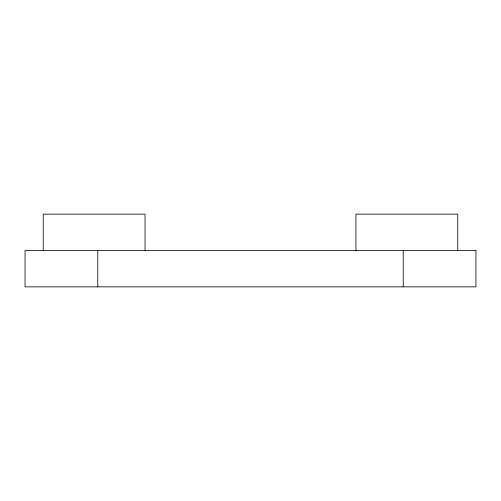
<?xml version="1.0" encoding="UTF-8"?>
<svg xmlns="http://www.w3.org/2000/svg" width="501" height="501" viewBox="0 0 501 501"><rect width="100%" height="100%" fill="white"/><g stroke="black" fill="none" stroke-linecap="round" stroke-linejoin="round"><path stroke-width="0.75" d="M457.77 250.5L457.77 214.14L355.954 214.14L355.954 250.5M403.224 250.5L403.224 286.86M145.046 250.5L145.046 214.14L43.23 214.14L43.23 250.5M97.776 250.5L97.776 286.86M475.95 250.5L25.05 250.5L25.05 286.86L475.95 286.86L475.95 250.5"/></g></svg>
